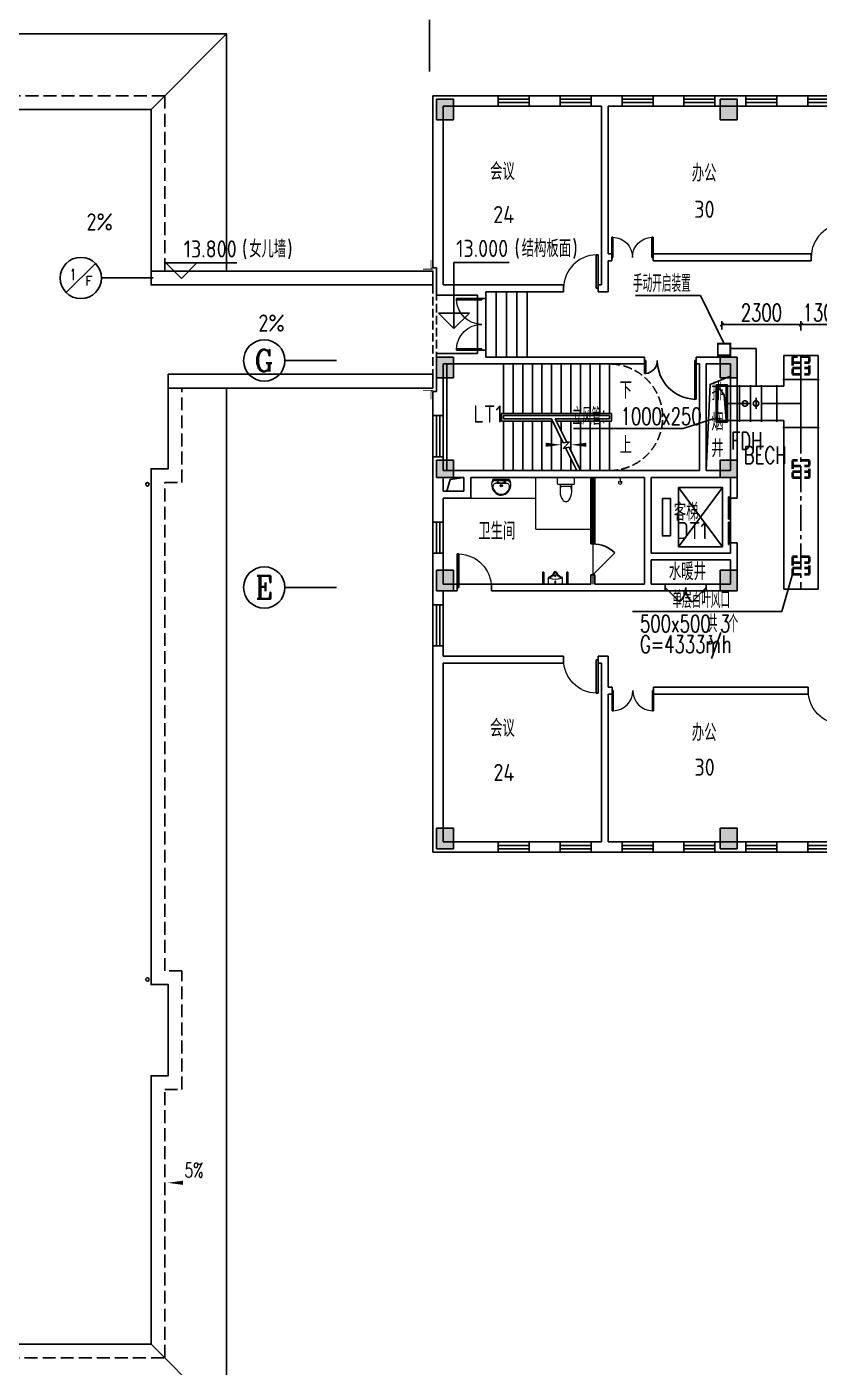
# Model space of a CAD drawing. Extents: x -70335 to 1144202, y 0 to 1100440.
# Drawn here: x -30571 to -7526, y 424134 to 463113 of the extents above; entities that cross this region are included whole.
import ezdxf
from ezdxf.enums import TextEntityAlignment as Align

# ---------------------------------------------------------------- set-up
doc = ezdxf.new("R2010")
doc.units = 0
doc.header["$LTSCALE"] = 1000
for name, pattern in [('__DASH', [0.35, 0.25, -0.1]), ('CENTER2', [1.125, 0.75, -0.125, 0.125, -0.125]), ('DASH', [0.35, 0.25, -0.1])]:
    doc.linetypes.add(name, pattern=pattern)
for name, color, linetype in [('0-标注', 4, 'Continuous'), ('2-房间名称', 7, 'Continuous'), ('3-建筑', 7, 'Continuous'), ('3-淡显', 8, 'Continuous'), ('AXIS_TEXT', 7, 'Continuous'), ('BZ_PY', 6, 'Continuous'), ('DUCT-加压送风中心线', 5, 'CENTER2'), ('DUCT-加压送风法兰', 2, 'Continuous'), ('DUCT-加压送风管', 1, 'Continuous'), ('DUCT-加压送风管立管', 1, 'Continuous'), ('DUCT-加压送风管端线', 2, 'Continuous'), ('DUCT-加压送风阀门', 7, 'Continuous'), ('VRV-PIPE', 1, 'Continuous'), ('标注-', 4, 'Continuous'), ('水', 5, 'Continuous')]:
    doc.layers.add(name, color=color, linetype=linetype)
doc.layers.add('3-深度淡显', color=252, linetype='Continuous', lineweight=0)
doc.styles.add('_TCH_AXIS', font='COMPLEX', dxfattribs={"bigfont": 'GBCBIG'})
doc.styles.add('A_DIM', font='simplex.shx', dxfattribs={"width": 0.7, "bigfont": 'gbcbig.shx'})
doc.styles.add('COMPLEX', font='COMPLEX')
doc.styles.get("Standard").update_dxf_attribs({"font": 'gbenor.shx', "bigfont": 'gbcbig.shx'})
doc.styles.add('设备标注', font='simplex.shx', dxfattribs={"width": 0.7, "bigfont": 'gbcbig.shx'})
doc.dimstyles.new('sm150', dxfattribs={"dimtxt": 500, "dimasz": 100, "dimexe": 100, "dimexo": 75, "dimgap": 100, "dimtad": 1, "dimdec": 0, "dimrnd": 10, "dimzin": 0, "dimdsep": 46, "dimtxsty": '设备标注', "dimblk": 'ARCHTICK', "dimcen": 0.09, "dimclrd": 4, "dimclre": 4, "dimclrt": 4, "dimadec": 0, "dimazin": 0, "dimtfac": 1, "dimtdec": 0, "dimtix": 1, "dimtmove": 2, "dimatfit": 3, "dimldrblk": 'ARCHTICK', "dimfxl": 800, "dimfxlon": 1, "dimtolj": 1, "dimtzin": 0, "dimarcsym": 0})

# ---------------------------------------------------------------- blocks, each defined once
blk = doc.blocks.new('_ArchTick')
at = {"color": 0, "linetype": 'ByBlock', "const_width": 0.4}
blk.add_lwpolyline([(-0.5, -0.5), (0.5, 0.5)], dxfattribs=at)
blk = doc.blocks.new('*D101')
at = {"layer": '0-标注', "color": 4, "lineweight": -2, "transparency": 16777216}
for p, q in [((-8056, 454286), (-8056, 454552)), ((-6758, 454107), (-6758, 454552)), ((-8056, 454452), (-6758, 454452))]:
    blk.add_line(p, q, dxfattribs=at)
at = {"layer": 'Defpoints', "color": 0, "transparency": 16777216}
for p in [(-6758, 454452), (-6758, 454032), (-8056, 453625, 3000)]:
    blk.add_point(p, dxfattribs=at)
at = {"layer": '0-标注', "color": 4, "lineweight": -2, "transparency": 16777216, "xscale": 100, "yscale": 100, "zscale": 100, "rotation": 180}
blk.add_blockref('_ArchTick', (-8056, 454452), dxfattribs=at)
at = {"layer": '0-标注', "color": 4, "lineweight": -2, "transparency": 16777216, "xscale": 100, "yscale": 100, "zscale": 100}
blk.add_blockref('_ArchTick', (-6758, 454452), dxfattribs=at)
at = {"layer": '0-标注', "color": 4, "transparency": 16777216, "insert": (-7407, 454802), "char_height": 500, "attachment_point": 5, "style": '设备标注'}
blk.add_mtext('\\A1;1300', dxfattribs=at)
blk = doc.blocks.new('*D98')
at = {"layer": '0-标注', "color": 4, "lineweight": -2, "transparency": 16777216}
for p, q in [((-6145, 453263), (-5615, 453263)), ((-5715, 453263), (-5715, 452159)), ((-6289, 452159), (-5615, 452159))]:
    blk.add_line(p, q, dxfattribs=at)
at = {"layer": 'Defpoints', "color": 0, "transparency": 16777216}
for p in [(-7806, 453263, 3000), (-9005, 452159, 3000), (-5715, 452159)]:
    blk.add_point(p, dxfattribs=at)
at = {"layer": '0-标注', "color": 4, "lineweight": -2, "transparency": 16777216, "xscale": 100, "yscale": 100, "zscale": 100}
for p, rotation in [((-5715, 453263), 90), ((-5715, 452159), 270)]:
    blk.add_blockref('_ArchTick', p, dxfattribs=dict(at, rotation=rotation))
at = {"layer": '0-标注', "color": 4, "transparency": 16777216, "insert": (-6065, 452711), "char_height": 500, "attachment_point": 5, "rotation": 90, "style": '设备标注'}
blk.add_mtext('\\A1;1100', dxfattribs=at)
blk = doc.blocks.new('*D99')
at = {"layer": '0-标注', "color": 4, "lineweight": -2, "transparency": 16777216}
for p, q in [((-6106, 452159), (-5615, 452159)), ((-5715, 452159), (-5715, 450255)), ((-6121, 450255), (-5615, 450255))]:
    blk.add_line(p, q, dxfattribs=at)
at = {"layer": 'Defpoints', "color": 0, "transparency": 16777216}
for p in [(-6181, 452159), (-7656, 450255, -3000), (-5715, 450255)]:
    blk.add_point(p, dxfattribs=at)
at = {"layer": '0-标注', "color": 4, "lineweight": -2, "transparency": 16777216, "xscale": 100, "yscale": 100, "zscale": 100}
for p, rotation in [((-5715, 452159), 90), ((-5715, 450255), 270)]:
    blk.add_blockref('_ArchTick', p, dxfattribs=dict(at, rotation=rotation))
at = {"layer": '0-标注', "color": 4, "transparency": 16777216, "insert": (-6065, 451207), "char_height": 500, "attachment_point": 5, "rotation": 90, "style": '设备标注'}
blk.add_mtext('\\A1;1900', dxfattribs=at)
blk = doc.blocks.new('*D100')
at = {"layer": '0-标注', "color": 4, "lineweight": -2, "transparency": 16777216}
for p, q in [((-6046, 450255), (-5615, 450255)), ((-5715, 450255), (-5715, 447555)), ((-6121, 447555), (-5615, 447555))]:
    blk.add_line(p, q, dxfattribs=at)
at = {"layer": 'Defpoints', "color": 0, "transparency": 16777216}
for p in [(-6121, 450255), (-7656, 447555, -3000), (-5715, 447555)]:
    blk.add_point(p, dxfattribs=at)
at = {"layer": '0-标注', "color": 4, "lineweight": -2, "transparency": 16777216, "xscale": 100, "yscale": 100, "zscale": 100}
for p, rotation in [((-5715, 450255), 90), ((-5715, 447555), 270)]:
    blk.add_blockref('_ArchTick', p, dxfattribs=dict(at, rotation=rotation))
at = {"layer": '0-标注', "color": 4, "transparency": 16777216, "insert": (-6065, 448905), "char_height": 500, "attachment_point": 5, "rotation": 90, "style": '设备标注'}
blk.add_mtext('\\A1;2700', dxfattribs=at)
blk = doc.blocks.new('*D97')
at = {"layer": '0-标注', "color": 4, "lineweight": -2, "transparency": 16777216}
for p, q in [((-10355, 454314), (-10355, 454552)), ((-8056, 454361), (-8056, 454552)), ((-8056, 454452), (-10355, 454452))]:
    blk.add_line(p, q, dxfattribs=at)
at = {"layer": 'Defpoints', "color": 0, "transparency": 16777216}
for p in [(-10355, 454452), (-10355, 454239), (-8056, 454286)]:
    blk.add_point(p, dxfattribs=at)
at = {"layer": '0-标注', "color": 4, "lineweight": -2, "transparency": 16777216, "xscale": 100, "yscale": 100, "zscale": 100, "rotation": 180}
blk.add_blockref('_ArchTick', (-10355, 454452), dxfattribs=at)
at = {"layer": '0-标注', "color": 4, "lineweight": -2, "transparency": 16777216, "xscale": 100, "yscale": 100, "zscale": 100}
blk.add_blockref('_ArchTick', (-8056, 454452), dxfattribs=at)
at = {"layer": '0-标注', "color": 4, "transparency": 16777216, "insert": (-9206, 454802), "char_height": 500, "attachment_point": 5, "style": '设备标注'}
blk.add_mtext('\\A1;2300', dxfattribs=at)
blk = doc.blocks.new('shui2')
at = {"layer": '水'}
for centre in [(472938, 449808), (472938, 435408)]:
    blk.add_circle(centre, 50, dxfattribs=at)
blk = doc.blocks.new('_AXISO')
blk.add_circle((0, 0), 0.5)
at = {"layer": 'AXIS_TEXT', "style": 'COMPLEX', "width": 1.041667}
blk.add_attdef('A', text='', height=0.56, dxfattribs=at).set_placement((-0.25, -0.28), (0.25, -0.28), align=Align.FIT)
blk = doc.blocks.new('$TCHSYS$WIN2D')
for p, q in [((-0.5, 0.5), (0.5, 0.5)), ((-0.5, 0.5), (-0.5, -0.5)), ((0.5, 0.5), (0.5, -0.5)), ((0.5, 0.167), (-0.5, 0.167)), ((0.5, -0.167), (-0.5, -0.167)), ((-0.5, -0.5), (0.5, -0.5))]:
    blk.add_line(p, q)
blk = doc.blocks.new('$DorLib2D$00000002')
for p, q in [((-0.5, 0), (-0.5, 0.4875)), ((-0.475, 0.4875), (-0.5, 0.4875)), ((-0.475, 0), (-0.475, 0.4875)), ((0.475, 0), (0.475, 0.4875)), ((0.475, 0.4875), (0.5, 0.4875)), ((0.5, 0), (0.5, 0.4875)), ((-0.5, 0), (-0.475, 0)), ((0.5, 0), (0.475, 0))]:
    blk.add_line(p, q)
at = {"lineweight": 13}
for centre, start, end in [((-0.4875, 0), 0, 88.53072), ((0.4875, 0), 91.46928, 180)]:
    blk.add_arc(centre, 0.4875, start, end, dxfattribs=at)
blk = doc.blocks.new('$DorLib2D$00000001')
for p, q in [((0.45, 0.975), (0.5, 0.975)), ((0.45, 0), (0.45, 0.975)), ((0.5, 0), (0.5, 0.975)), ((0.5, 0), (0.45, 0))]:
    blk.add_line(p, q)
at = {"lineweight": 13}
blk.add_arc((0.475, 0), 0.975, 91.4693, 180, dxfattribs=at)
blk = doc.blocks.new('$DorLib2D$00000225')
at = {"color": 0}
for p, q in [((0.475, -0.001), (0.475, 0.752)), ((0.475, 0.752), (0.5, 0.752)), ((0.5, -0.001), (0.5, 0.752)), ((-0.5, 0), (-0.5, 0.252)), ((-0.475, 0.252), (-0.5, 0.252)), ((-0.475, 0), (-0.475, 0.252)), ((-0.475, 0), (-0.5, 0)), ((0.475, -0.001), (0.5, -0.001))]:
    blk.add_line(p, q, dxfattribs=at)
for centre, radius, start, end in [((0.505, -0.002), 0.755, 92.2493, 179.7238), ((-0.501, 0.003), 0.251, 359.7899, 84.0974)]:
    blk.add_arc(centre, radius, start, end, dxfattribs=at)
blk = doc.blocks.new('$DorLib2D$00000116')
at = {"color": 0}
for p, q in [((-0.5, 0), (-0.146, 0.354)), ((0.5, 0), (0.146, 0.354))]:
    blk.add_line(p, q, dxfattribs=at)
for centre, start, end in [((-0.5, 0), 0, 45), ((0.5, 0), 135, 180)]:
    blk.add_arc(centre, 0.5, start, end, dxfattribs=at)
blk = doc.blocks.new('$DORLIB2D$00000127')
at = {"color": 0}
for points in [[(-0.533, 0.795), (-0.533, 0.69)], [(-0.033, 0.795), (-0.533, 0.795)], [(-0.033, 0.69), (-0.533, 0.69)], [(-0.033, 0.795), (-0.033, 0.69)], [(0.533, 0.795), (0.033, 0.795)], [(0.033, 0.795), (0.033, 0.69)], [(0.533, 0.69), (0.033, 0.69)], [(0.533, 0.795), (0.533, 0.69)], [(0.5, 0.5), (-0.5, 0.5)]]:
    blk.add_lwpolyline(points, dxfattribs=at)
blk = doc.blocks.new('$lvtry$00000222')
at = {"color": 0, "elevation": 0}
blk.add_lwpolyline([(-205, -191), (-205, 0), (205, 0), (205, -191, 0.268068), (51, -323, -0.317765), (0, -360, -0.317765), (-51, -323, 0.268068)], format="xyb", close=True, dxfattribs=at)
at = {"color": 0}
for centre in [(0, -60, 0), (0, -242, 0)]:
    blk.add_circle(centre, 20, dxfattribs=at)
for centre, radius, start, end in [((-152, -175, 0), 10, 114.1084, 248.1394), ((5, -526, 0), 395, 66.6675, 114.1084), ((-243, -401, 0), 233, 19.2639, 68.1394), ((0, -316, 0), 24, 199.2639, 269.4998), ((0, -316, 0), 24, 270.5002, 340.7361), ((243, -401, 0), 233, 110.4941, 160.7361), ((158, -173, 0), 10, 290.4941, 66.6675)]:
    blk.add_arc(centre, radius, start, end, dxfattribs=at)
for p in [(0, -60, 0), (0, -242, 0)]:
    blk.add_point(p, dxfattribs=at)
blk = doc.blocks.new('$DorLib2D$00000114')
at = {"color": 0}
blk.add_line((0.5, 0), (-0.207, 0.707), dxfattribs=at)
blk.add_arc((0.5, 0), 1, 135, 180, dxfattribs=at)
blk = doc.blocks.new('00000594Cent')
at = {"lineweight": -2}
blk.add_line((-218.75, 0), (218.75, 0), dxfattribs=at)
at = {"color": 0, "linetype": 'ByBlock', "lineweight": -2}
blk.add_circle((0, 0), 125, dxfattribs=at)
blk = doc.blocks.new('00000594Body')
at = {"color": 0, "linetype": 'ByBlock', "lineweight": -2}
for p, q in [((-250, -500), (-250, 500)), ((250, 500), (-250, 500)), ((250, -500), (250, 500)), ((-250, -500), (250, -500))]:
    blk.add_line(p, q, dxfattribs=at)
blk = doc.blocks.new('00000595Cent')
at = {"lineweight": -2}
blk.add_line((0, 250), (0, -250), dxfattribs=at)
at = {"color": 0, "linetype": 'ByBlock', "lineweight": -2}
blk.add_circle((0, 0), 125, dxfattribs=at)
blk = doc.blocks.new('00000595Body')
at = {"color": 0, "linetype": 'ByBlock', "lineweight": -2}
for p, q in [((250, 500), (-250, 500)), ((-250, -500), (-250, 500)), ((250, -500), (250, 500)), ((-250, -500), (250, -500))]:
    blk.add_line(p, q, dxfattribs=at)

msp = doc.modelspace()

# ---------------------------------------------------------------- hatches: boundary and pattern name
at = {"layer": '3-淡显'}
h = msp.add_hatch(color=256, dxfattribs=at)
h.dxf.hatch_style = 1
h.paths.add_polyline_path([(-18658.3, 460408.2), (-18158.3, 460408.2), (-18158.3, 461008.2), (-18658.3, 461008.2)])
h = msp.add_hatch(color=256, dxfattribs=at)
h.dxf.hatch_style = 1
h.paths.add_polyline_path([(-9908.3, 461008.2), (-10408.3, 461008.2), (-10408.3, 460408.2), (-9908.3, 460408.2)])
h = msp.add_hatch(color=256, dxfattribs=at)
h.dxf.hatch_style = 1
h.paths.add_polyline_path([(-18158.3, 453508.2), (-18658.3, 453508.2), (-18658.3, 452908.2), (-18158.3, 452908.2)])
h = msp.add_hatch(color=256, dxfattribs=at)
h.dxf.hatch_style = 1
h.paths.add_polyline_path([(-10408.3, 453508.2), (-10408.3, 452908.2), (-9908.3, 452908.2), (-9908.3, 453508.2)])
h = msp.add_hatch(color=256, dxfattribs=at)
h.dxf.hatch_style = 1
h.paths.add_polyline_path([(-18158.3, 450508.2), (-18658.3, 450508.2), (-18658.3, 450008.2), (-18158.3, 450008.2)])
h = msp.add_hatch(color=256, dxfattribs=at)
h.dxf.hatch_style = 1
h.paths.add_polyline_path([(-9908.3, 450508.2), (-10408.3, 450508.2), (-10408.3, 450008.2), (-9908.3, 450008.2)])
h = msp.add_hatch(color=256, dxfattribs=at)
h.dxf.hatch_style = 1
h.paths.add_polyline_path([(-18158.3, 447308.2), (-18658.3, 447308.2), (-18658.3, 446708.2), (-18158.3, 446708.2)])
h = msp.add_hatch(color=256, dxfattribs=at)
h.dxf.hatch_style = 1
h.paths.add_polyline_path([(-9908.3, 447308.2), (-10408.3, 447308.2), (-10408.3, 446708.2), (-9908.3, 446708.2)])
h = msp.add_hatch(color=256, dxfattribs=at)
h.dxf.hatch_style = 1
h.paths.add_polyline_path([(-18158.3, 439808.2), (-18658.3, 439808.2), (-18658.3, 439208.2), (-18158.3, 439208.2)])
h = msp.add_hatch(color=256, dxfattribs=at)
h.dxf.hatch_style = 1
h.paths.add_polyline_path([(-9908.3, 439808.2), (-10408.3, 439808.2), (-10408.3, 439208.2), (-9908.3, 439208.2)])

# ---------------------------------------------------------------- linework, layer by layer
at = {"color": 3, "linetype": 'DASH', "lineweight": 40}
for p, q in [((-7806.1, 453513.4, 3000), (-8306.1, 453513.4, 3000)), ((-8306.1, 453513.4, 3000), (-8306.1, 453013.4, 3000)), ((-8306.1, 453352.9, 3000), (-7806.1, 453352.9, 3000)), ((-7806.1, 453013.4, 3000), (-7806.1, 453513.4, 3000)), ((-8306.1, 453192.4, 3000), (-7806.1, 453192.4, 3000)), ((-8306.1, 453013.4, 3000), (-7806.1, 453013.4, 3000)), ((-7806.1, 450504.8), (-8306.1, 450504.8)), ((-8306.1, 450504.8), (-8306.1, 450004.8)), ((-8306.1, 450344.3), (-7806.1, 450344.3)), ((-7806.1, 450004.8), (-7806.1, 450504.8)), ((-8306.1, 450183.8), (-7806.1, 450183.8)), ((-8306.1, 450004.8), (-7806.1, 450004.8)), ((-7806.1, 447696.9, 3000), (-8306.1, 447696.9, 3000)), ((-8306.1, 447696.9, 3000), (-8306.1, 447196.9, 3000)), ((-8306.1, 447536.4, 3000), (-7806.1, 447536.4, 3000)), ((-7806.1, 447196.9, 3000), (-7806.1, 447696.9, 3000)), ((-8306.1, 447375.9, 3000), (-7806.1, 447375.9, 3000)), ((-8306.1, 447196.9, 3000), (-7806.1, 447196.9, 3000))]:
    msp.add_line(p, q, dxfattribs=at)
at = {"layer": '2-房间名称'}
for p, q in [((-26074.1, 455796), (-26524.1, 456246)), ((-26524.1, 456246), (-24464.1, 456246)), ((-26074.1, 455796), (-25624.1, 456246)), ((-18149, 454336.5), (-18149, 456260)), ((-18149, 456260), (-16539, 456260)), ((-18149, 454336.5), (-18599, 454786.5)), ((-18599, 454786.5), (-17699, 454786.5)), ((-18149, 454336.5), (-17699, 454786.5))]:
    msp.add_line(p, q, dxfattribs=at)
for points in [[(-18758.3, 455515, 1), (-18758.3, 455515, 1)], [(-17458.3, 454716, 1), (-17458.3, 454716, 1)]]:
    msp.add_lwpolyline(points, format="xyb", close=True, dxfattribs=at)
at = {"layer": '3-建筑'}
for p, q in [((-18858.3, 461817.2), (-18858.3, 463317.2)), ((-16858.3, 461108.2), (-18758.3, 461108.2)), ((-18758.3, 456108.2), (-18758.3, 461108.2)), ((-18458.3, 460808.2), (-16858.3, 460808.2)), ((-18458.3, 456108.2), (-18458.3, 460808.2)), ((-16858.3, 460808.2), (-16858.3, 461108.2)), ((-15058.3, 461108.2), (-15958.3, 461108.2)), ((-15958.3, 461108.2), (-15958.3, 460808.2)), ((-15958.3, 460808.2), (-15058.3, 460808.2)), ((-15058.3, 460808.2), (-15058.3, 461108.2)), ((-13758.3, 461108.2), (-14158.3, 461108.2)), ((-14158.3, 461108.2), (-14158.3, 460808.2)), ((-14158.3, 460808.2), (-13858.3, 460808.2)), ((-13858.3, 456408.2), (-13858.3, 460808.2)), ((-13258.3, 461108.2), (-13758.3, 461108.2)), ((-13658.3, 460808.2), (-13258.3, 460808.2)), ((-13658.3, 456508.2), (-13658.3, 460808.2)), ((-13258.3, 460808.2), (-13258.3, 461108.2)), ((-11458.3, 461108.2), (-12358.3, 461108.2)), ((-12358.3, 461108.2), (-12358.3, 460808.2)), ((-12358.3, 460808.2), (-11458.3, 460808.2)), ((-11458.3, 460808.2), (-11458.3, 461108.2)), ((-9658.3, 461108.2), (-10558.3, 461108.2)), ((-10558.3, 461108.2), (-10558.3, 460808.2)), ((-10558.3, 460808.2), (-9658.3, 460808.2)), ((-9658.3, 460808.2), (-9658.3, 461108.2)), ((-7858.3, 461108.2), (-8758.3, 461108.2)), ((-8758.3, 461108.2), (-8758.3, 460808.2)), ((-8758.3, 460808.2), (-7858.3, 460808.2)), ((-7858.3, 460808.2), (-7858.3, 461108.2)), ((-13558.3, 456508.2), (-13658.3, 456508.2)), ((-13558.3, 456308.2), (-13558.3, 456508.2)), ((-7758.3, 456508.2), (-12358.3, 456508.2)), ((-12358.3, 456508.2), (-12358.3, 456308.2)), ((-7758.3, 456308.2), (-7758.3, 456508.2)), ((-29422.6, 455383.9), (-28574, 456232.5)), ((-18658.3, 456108.2), (-18758.3, 456108.2)), ((-18658.3, 456108.2), (-18658.3, 455308.2)), ((-18458.3, 456108.2), (-18458.3, 455608.2)), ((-13858.3, 455608.2), (-13858.3, 456408.2)), ((-13658.3, 455408.2), (-13658.3, 456308.2)), ((-13658.3, 456308.2), (-13558.3, 456308.2)), ((-12358.3, 456308.2), (-7758.3, 456308.2)), ((-26898.3, 455808.2), (-28398.3, 455808.2)), ((-18658.3, 455308.2), (-17458.3, 455308.2)), ((-18458.3, 455608.2), (-17358.3, 455608.2)), ((-17458.3, 455308.2), (-17458.3, 455209.3)), ((-14958.3, 455608.2), (-17358.3, 455608.2)), ((-17218.3, 455209.3), (-17218.3, 455408.2)), ((-17218.3, 455408.2), (-14958.3, 455408.2)), ((-14958.3, 455408.2), (-14958.3, 455608.2)), ((-13858.3, 455608.2), (-13958.3, 455608.2)), ((-13958.3, 455608.2), (-13958.3, 455408.2)), ((-13958.3, 455408.2), (-13658.3, 455408.2)), ((-17458.3, 455209.3), (-17218.3, 455209.3)), ((-17458.3, 453709.3), (-17458.3, 455209.3)), ((-17218.3, 453709.3), (-17218.3, 455209.3)), ((-21565.5, 453408.2), (-23065.5, 453408.2)), ((-18658.3, 453608.2), (-18658.3, 452508.2)), ((-18658.3, 453608.2), (-17458.3, 453608.2)), ((-17218.3, 453709.3), (-17458.3, 453709.3)), ((-17458.3, 453709.3), (-17458.3, 453608.2)), ((-17218.3, 453508.2), (-17218.3, 453709.3)), ((-12608.3, 453508.2), (-17218.3, 453508.2)), ((-12608.3, 453308.2), (-12608.3, 453508.2)), ((-10908.3, 453508.2), (-11108.3, 453508.2)), ((-11108.3, 453508.2), (-11108.3, 453308.2)), ((-10908.3, 453508.2), (-9908.3, 453508.2)), ((-9908.3, 450108.2), (-9908.3, 453508.2)), ((-18458.3, 453308.2), (-18458.3, 452508.2)), ((-18458.3, 453308.2), (-17358.3, 453308.2)), ((-16708.3, 453308.2), (-18358.3, 453308.2)), ((-18358.3, 453308.2), (-18358.3, 450208.2)), ((-17358.3, 453308.2), (-12608.3, 453308.2)), ((-16708.3, 453308.2), (-13628.3, 453308.2)), ((-16708.3, 453308.2), (-16708.3, 451868.2)), ((-16708.3, 451868.2), (-16708.3, 453308.2)), ((-16428.3, 453308.2), (-16428.3, 451868.2)), ((-16148.3, 453308.2), (-16148.3, 451868.2)), ((-15868.3, 453308.2), (-15868.3, 451868.2)), ((-15588.3, 453308.2), (-15588.3, 451868.2)), ((-15308.3, 453308.2), (-15308.3, 451868.2)), ((-15028.3, 453308.2), (-15028.3, 451868.2)), ((-14748.3, 453308.2), (-14748.3, 451868.2)), ((-14468.3, 453308.2), (-14468.3, 451868.2)), ((-14188.3, 453308.2), (-14188.3, 451868.2)), ((-13908.3, 453308.2), (-13908.3, 451868.2)), ((-13628.3, 453308.2), (-13628.3, 451868.2)), ((-11108.3, 453308.2), (-11008.3, 453308.2)), ((-11008.3, 450208.2), (-11008.3, 453308.2)), ((-10808.3, 453308.2), (-10108.3, 453308.2)), ((-10808.3, 450208.2), (-10808.3, 453308.2)), ((-10108.3, 450208.2), (-10108.3, 453308.2)), ((-18658.3, 452508.2), (-18758.3, 452508.2)), ((-18758.3, 452508.2), (-18758.3, 451808.2)), ((-18458.3, 451808.2), (-18458.3, 452508.2)), ((-18758.3, 451808.2), (-18458.3, 451808.2)), ((-16768.3, 451648.2), (-16768.3, 451868.2)), ((-16768.3, 451868.2), (-13568.3, 451868.2)), ((-16708.3, 451808.2), (-13628.3, 451808.2)), ((-16708.3, 451708.2), (-16708.3, 451808.2)), ((-16708.3, 451808.2), (-13628.3, 451808.2)), ((-16708.3, 451708.2), (-16708.3, 451808.2)), ((-13628.3, 451808.2), (-13628.3, 451708.2)), ((-13628.3, 451708.2), (-13628.3, 451808.2)), ((-13568.3, 451868.2), (-13568.3, 451648.2)), ((-15283.5, 451648.2), (-16768.3, 451648.2)), ((-15313, 451708.2), (-16708.3, 451708.2)), ((-15313, 451708.2), (-16708.3, 451708.2)), ((-16708.3, 450208.2), (-16708.3, 451648.2)), ((-16708.3, 450208.2), (-16708.3, 451648.2)), ((-16428.3, 450208.2), (-16428.3, 451648.2)), ((-16148.3, 450208.2), (-16148.3, 451648.2)), ((-15868.3, 450208.2), (-15868.3, 451648.2)), ((-15588.3, 450208.2), (-15588.3, 451648.2)), ((-14969.9, 451010.9), (-15313, 451708.2)), ((-15308.3, 450208.2), (-15308.3, 451648.2)), ((-13628.3, 451708.2), (-15201.5, 451708.2)), ((-14868.4, 451031), (-15201.5, 451708.2)), ((-13628.3, 451708.2), (-15201.5, 451708.2)), ((-13568.3, 451648.2), (-15172, 451648.2)), ((-15028.3, 451356.1), (-15028.3, 451648.2)), ((-14748.3, 450786.9), (-14748.3, 451648.2)), ((-14468.3, 450217.7), (-14468.3, 451648.2)), ((-14188.3, 450208.2), (-14188.3, 451648.2)), ((-13908.3, 450208.2), (-13908.3, 451648.2)), ((-13628.3, 450208.2), (-13628.3, 451648.2)), ((-15028.3, 450208.2), (-15028.3, 451129.5)), ((-14972.9, 450853), (-14786.7, 451047.1)), ((-14786.7, 451047.1), (-14969.9, 451010.9)), ((-18458.3, 450608.2), (-18758.3, 450608.2)), ((-18758.3, 450608.2), (-18758.3, 450108.2)), ((-18458.3, 450208.2), (-18458.3, 450608.2)), ((-14797.9, 450887.6), (-14972.9, 450853)), ((-14575.1, 450208.2), (-14899.4, 450867.5)), ((-14463.6, 450208.2), (-14797.9, 450887.6)), ((-18458.3, 450208.2), (-17758.3, 450208.2)), ((-18358.3, 450208.2), (-16708.3, 450208.2)), ((-17758.3, 450208.2), (-14108.3, 450208.2)), ((-14575.1, 450208.2), (-16708.3, 450208.2)), ((-14748.3, 450208.2), (-14748.3, 450560.3)), ((-13628.3, 450208.2), (-14463.6, 450208.2)), ((-14108.3, 450208.2), (-12508.3, 450208.2)), ((-12508.3, 450208.2), (-11008.3, 450208.2)), ((-10808.3, 450208.2), (-10108.3, 450208.2)), ((-18758.3, 449508.2), (-18758.3, 450108.2)), ((-18458.3, 449608.2), (-18458.3, 450008.2)), ((-18458.3, 450008.2), (-17858.3, 450008.2)), ((-17858.3, 449608.2), (-17858.3, 450008.2)), ((-17658.3, 450008.2), (-14168.3, 450008.2)), ((-17658.3, 449408.2), (-17658.3, 450008.2)), ((-14048.3, 450008.2), (-14168.3, 450008.2)), ((-14048.3, 450008.2), (-12608.3, 450008.2)), ((-12608.3, 447708.2), (-12608.3, 450008.2)), ((-12408.3, 450008.2), (-10908.3, 450008.2)), ((-12408.3, 447808.2), (-12408.3, 450008.2)), ((-10908.3, 450008.2), (-10108.3, 450008.2)), ((-10108.3, 450008.2), (-10108.3, 449402.6)), ((-9908.3, 449402.6), (-9908.3, 450108.2)), ((-18758.3, 449508.2), (-18758.3, 448708.2)), ((-18458.3, 449608.2), (-17858.3, 449608.2)), ((-10333.3, 447986.6), (-11613.3, 449713)), ((-11613.3, 447986.6), (-10333.3, 449713)), ((-18458.3, 449408.2), (-17658.3, 449408.2)), ((-18458.3, 448708.2), (-18458.3, 449408.2)), ((-10108.3, 449402.6), (-9908.3, 449402.6)), ((-18758.3, 448708.2), (-18458.3, 448708.2)), ((-9908.3, 448102.6), (-10108.3, 448102.6)), ((-10108.3, 448102.6), (-10108.3, 447808.2)), ((-9908.3, 447708.2), (-9908.3, 448102.6)), ((-18458.3, 447808.2), (-18758.3, 447808.2)), ((-18758.3, 447808.2), (-18758.3, 446808.2)), ((-18458.3, 446908.2), (-18458.3, 447808.2)), ((-12608.3, 446908.2), (-12608.3, 447708.2)), ((-12408.3, 447808.2), (-10108.3, 447808.2)), ((-12408.3, 446908.2), (-12408.3, 447608.2)), ((-12408.3, 447608.2), (-10108.3, 447608.2)), ((-10108.3, 446908.2), (-10108.3, 447608.2)), ((-9908.3, 446708.2), (-9908.3, 447708.2)), ((-15562.7, 446908.2), (-15562.7, 447258.2)), ((-15562.7, 447258.2), (-15537.7, 447258.2)), ((-15537.7, 446908.2), (-15537.7, 447258.2)), ((-14862.7, 446908.2), (-14862.7, 447258.2)), ((-14862.7, 447258.2), (-14837.7, 447258.2)), ((-14837.7, 446908.2), (-14837.7, 447258.2)), ((-14048.3, 447176.3), (-14168.3, 447176.3)), ((-14168.3, 447176.3), (-14168.3, 446908.2)), ((-14048.3, 446908.2), (-14048.3, 447176.3)), ((-21565.5, 446808.2), (-23065.5, 446808.2)), ((-18758.3, 446808.2), (-18758.3, 446308.2)), ((-18058.3, 446908.2), (-18458.3, 446908.2)), ((-18458.3, 446308.2), (-18458.3, 446708.2)), ((-18458.3, 446708.2), (-18058.3, 446708.2)), ((-18058.3, 446908.2), (-17058.3, 446908.2)), ((-18058.3, 446708.2), (-18058.3, 446908.2)), ((-14168.3, 446908.2), (-17058.3, 446908.2)), ((-17058.3, 446908.2), (-17058.3, 446708.2)), ((-17058.3, 446708.2), (-14108.3, 446708.2)), ((-15562.7, 446908.2), (-15537.7, 446908.2)), ((-14862.7, 446908.2), (-14837.7, 446908.2)), ((-14108.3, 446708.2), (-12508.3, 446708.2)), ((-14048.3, 446908.2), (-12608.3, 446908.2)), ((-12508.3, 446708.2), (-12008.3, 446708.2)), ((-12008.3, 446908.2), (-12408.3, 446908.2)), ((-12008.3, 446908.2), (-10808.3, 446908.2)), ((-12008.3, 446708.2), (-12008.3, 446908.2)), ((-12008.3, 446708.2), (-10808.3, 446708.2)), ((-10108.3, 446908.2), (-10808.3, 446908.2)), ((-10808.3, 446908.2), (-10808.3, 446708.2)), ((-10808.3, 446708.2), (-9908.3, 446708.2)), ((-18758.3, 446308.2), (-18458.3, 446308.2)), ((-18458.3, 445108.2), (-18758.3, 445108.2)), ((-18758.3, 445108.2), (-18758.3, 444708.2)), ((-18458.3, 444808.2), (-18458.3, 445108.2)), ((-14958.3, 444808.2), (-18458.3, 444808.2)), ((-14958.3, 444608.2), (-14958.3, 444808.2)), ((-13658.3, 444808.2), (-13958.3, 444808.2)), ((-13958.3, 444808.2), (-13958.3, 444608.2)), ((-13658.3, 444808.2), (-13658.3, 443908.2)), ((-18758.3, 439108.2), (-18758.3, 444708.2)), ((-18458.3, 439408.2), (-18458.3, 444608.2)), ((-18458.3, 444608.2), (-14958.3, 444608.2)), ((-13958.3, 444608.2), (-13858.3, 444608.2)), ((-13858.3, 444608.2), (-13858.3, 443808.2)), ((-13858.3, 443808.2), (-13858.3, 439408.2)), ((-13543.2, 443908.2), (-13658.3, 443908.2)), ((-13658.3, 443708.2), (-13658.3, 439408.2)), ((-13658.3, 443708.2), (-13543.2, 443708.2)), ((-13543.2, 443708.2), (-13543.2, 443908.2)), ((-7843.4, 443908.2), (-12343.2, 443908.2)), ((-12343.2, 443908.2), (-12343.2, 443708.2)), ((-12343.2, 443708.2), (-7843.4, 443708.2)), ((-7843.4, 443708.2), (-7843.4, 443908.2)), ((-16858.3, 439408.2), (-18458.3, 439408.2)), ((-16858.3, 439108.2), (-16858.3, 439408.2)), ((-15058.3, 439408.2), (-15958.3, 439408.2)), ((-15958.3, 439408.2), (-15958.3, 439108.2)), ((-15058.3, 439108.2), (-15058.3, 439408.2)), ((-13858.3, 439408.2), (-14158.3, 439408.2)), ((-14158.3, 439408.2), (-14158.3, 439108.2)), ((-13258.3, 439408.2), (-13658.3, 439408.2)), ((-13258.3, 439108.2), (-13258.3, 439408.2)), ((-11458.3, 439408.2), (-12358.3, 439408.2)), ((-12358.3, 439408.2), (-12358.3, 439108.2)), ((-11458.3, 439108.2), (-11458.3, 439408.2)), ((-9658.3, 439408.2), (-10558.3, 439408.2)), ((-10558.3, 439408.2), (-10558.3, 439108.2)), ((-9658.3, 439108.2), (-9658.3, 439408.2)), ((-7858.3, 439408.2), (-8758.3, 439408.2)), ((-8758.3, 439408.2), (-8758.3, 439108.2)), ((-7858.3, 439108.2), (-7858.3, 439408.2)), ((-18758.3, 439108.2), (-16858.3, 439108.2)), ((-15958.3, 439108.2), (-15058.3, 439108.2)), ((-14158.3, 439108.2), (-13758.3, 439108.2)), ((-13758.3, 439108.2), (-13258.3, 439108.2)), ((-12358.3, 439108.2), (-11458.3, 439108.2)), ((-10558.3, 439108.2), (-9658.3, 439108.2)), ((-8758.3, 439108.2), (-7858.3, 439108.2))]:
    msp.add_line(p, q, dxfattribs=at)
for points in [[(-24758.3, 456008.2), (-24758.3, 462908.2), (-51858.3, 462908.2), (-51858.3, 422608.2), (-24758.3, 422608.2), (-24758.3, 452608.2)], [(-18758.3, 455608.2), (-26958.3, 455608.2), (-26958.3, 460708.2), (-41858.3, 460708.2)], [(-18758.3, 455608.2), (-18758.3, 455608.2), (-26958.3, 455608.2)], [(-49658.3, 452608.2), (-49658.3, 424808.2), (-26958.3, 424808.2), (-26958.3, 432608.2), (-26458.3, 432608.2), (-26458.3, 435258.2), (-26958.3, 435258.2), (-26958.3, 450261.4), (-26458.3, 450261.4), (-26458.3, 453008.2), (-18758.3, 453008.2), (-18758.3, 453008.2)], [(-10808.3, 450208.2), (-10700.6, 452711.6), (-10088.1, 452958.2)], [(-18358.3, 449608.2), (-18262.1, 449948), (-17858.3, 450008.2)]]:
    msp.add_lwpolyline(points, dxfattribs=at)
at = {"layer": '3-建筑', "linetype": 'DASH', "ltscale": 1.5}
for points in [[(-26558.3, 456008.2), (-26558.3, 461108.2), (-50058.3, 461108.2), (-50058.3, 424408.2), (-26558.3, 424408.2), (-26558.3, 432208.2)], [(-26558.3, 449861.4), (-26058.3, 449861.4), (-26058.3, 452608.2)], [(-26558.3, 435658.2), (-26558.3, 449861.4)], [(-26558.3, 432208.2), (-26058.3, 432208.2), (-26058.3, 435658.2), (-26558.3, 435658.2)]]:
    msp.add_lwpolyline(points, dxfattribs=at)
at = {"layer": '3-建筑', "const_width": 20}
for points in [[(-18814.4, 456329.3), (-18814.4, 456102.4), (-18771.1, 456064.8), (-18814.4, 456064.9), (-19050.4, 456064.9)], [(-18814.4, 452276.2), (-18814.4, 452503.1), (-18771.1, 452540.7), (-18814.4, 452540.6), (-19050.4, 452540.6)]]:
    msp.add_lwpolyline(points, dxfattribs=at)
at = {"layer": '3-建筑'}
for points in [[(-13488.3, 452558.2, 0, 0, 0), (-17533.3, 452558.2, 0, 0, 0), (-17533.3, 450958.2, 0, 0, 0), (-15028.3, 450958.2, 0, 120, 0), (-15478.3, 450958.2, 0, 0, 0)], [(-13488.3, 450958.2, 0, 0, 0), (-14748.3, 450958.2, 0, 120, 0), (-14298.3, 450958.2, 0, 0, 0)]]:
    msp.add_lwpolyline(points, format="xyseb", dxfattribs=at)
for points in [[(-10333.3, 447986.6), (-10333.3, 449713), (-11613.3, 449713), (-11613.3, 447986.6)], [(-11848.3, 448306.6), (-11848.3, 449393), (-12083.3, 449393), (-12083.3, 448306.6)]]:
    msp.add_lwpolyline(points, close=True, dxfattribs=at)
msp.add_circle((-28998.3, 455808.2), 600, dxfattribs=at)
at = {"layer": '3-淡显'}
for p, q in [((-24758.3, 462908.2), (-26958.3, 460708.2)), ((-18158.3, 461008.2), (-18658.3, 461008.2)), ((-18658.3, 461008.2), (-18658.3, 460408.2)), ((-18158.3, 460408.2), (-18158.3, 461008.2)), ((-9908.3, 461008.2), (-10408.3, 461008.2)), ((-10408.3, 461008.2), (-10408.3, 460408.2)), ((-9908.3, 460408.2), (-9908.3, 461008.2)), ((-18658.3, 460408.2), (-18158.3, 460408.2)), ((-10408.3, 460408.2), (-9908.3, 460408.2)), ((-17218.3, 455408.2), (-17218.3, 453508.2)), ((-16918.3, 455408.2), (-16918.3, 453508.2)), ((-16618.3, 455408.2), (-16618.3, 453508.2)), ((-16318.3, 455408.2), (-16318.3, 453508.2)), ((-16018.3, 455408.2), (-16018.3, 453508.2)), ((-18158.3, 453508.2), (-18658.3, 453508.2)), ((-18658.3, 453508.2), (-18658.3, 452908.2)), ((-18158.3, 452908.2), (-18158.3, 453508.2)), ((-9908.3, 453508.2), (-10408.3, 453508.2)), ((-10408.3, 453508.2), (-10408.3, 452908.2)), ((-9908.3, 452908.2), (-9908.3, 453508.2)), ((-18658.3, 452908.2), (-18158.3, 452908.2)), ((-10408.3, 452908.2), (-9908.3, 452908.2)), ((-18158.3, 450508.2), (-18658.3, 450508.2)), ((-18658.3, 450508.2), (-18658.3, 450008.2)), ((-18158.3, 450008.2), (-18158.3, 450508.2)), ((-9908.3, 450508.2), (-10408.3, 450508.2)), ((-10408.3, 450508.2), (-10408.3, 450008.2)), ((-9908.3, 450008.2), (-9908.3, 450508.2)), ((-18658.3, 450008.2), (-18158.3, 450008.2)), ((-10408.3, 450008.2), (-9908.3, 450008.2)), ((-18158.3, 447308.2), (-18658.3, 447308.2)), ((-18658.3, 447308.2), (-18658.3, 446708.2)), ((-18158.3, 446708.2), (-18158.3, 447308.2)), ((-9908.3, 447308.2), (-10408.3, 447308.2)), ((-10408.3, 447308.2), (-10408.3, 446708.2)), ((-9908.3, 446708.2), (-9908.3, 447308.2)), ((-18658.3, 446708.2), (-18158.3, 446708.2)), ((-10408.3, 446708.2), (-9908.3, 446708.2)), ((-18158.3, 439808.2), (-18658.3, 439808.2)), ((-18658.3, 439808.2), (-18658.3, 439208.2)), ((-18158.3, 439208.2), (-18158.3, 439808.2)), ((-9908.3, 439808.2), (-10408.3, 439808.2)), ((-10408.3, 439808.2), (-10408.3, 439208.2)), ((-9908.3, 439208.2), (-9908.3, 439808.2)), ((-18658.3, 439208.2), (-18158.3, 439208.2)), ((-10408.3, 439208.2), (-9908.3, 439208.2)), ((-24758.3, 422608.2), (-26958.3, 424808.2))]:
    msp.add_line(p, q, dxfattribs=at)
at = {"layer": '3-淡显', "linetype": '__DASH'}
for p, q in [((-18758.3, 455608.2), (-18758.3, 453008.2)), ((-18658.3, 455408.2), (-18658.3, 453508.2))]:
    msp.add_line(p, q, dxfattribs=at)
at = {"layer": '3-淡显'}
for points in [[(-18758.3, 455608.2), (-18758.3, 456008.2), (-26958.3, 456008.2)], [(-26458.3, 452608.2), (-18758.3, 452608.2), (-18758.3, 453008.2)]]:
    msp.add_lwpolyline(points, dxfattribs=at)
at = {"layer": '3-淡显', "color": 9, "linetype": 'DASH'}
msp.add_arc((-13628.3, 451758.2), 1550, 270, 90, dxfattribs=at)
at = {"layer": '3-深度淡显'}
for p, q in [((-17658.3, 450008.2), (-17658.3, 449408.2)), ((-16986.6, 449907.7), (-17044.6, 449853.2)), ((-17013.8, 449943.8), (-17043.3, 449865.2)), ((-16533.1, 449943.8), (-17013.8, 449943.8)), ((-17010.9, 449943.8), (-16534.1, 449943.8)), ((-16952.4, 449921.2), (-16592.4, 449921.2)), ((-16632.3, 449838.5), (-16914.2, 449838.5)), ((-16914.2, 449838.5), (-16632.3, 449838.5)), ((-16556.8, 449906.3), (-16499.9, 449848.6)), ((-16533.1, 449943.8), (-16503.6, 449865.2)), ((-15768.3, 448508.2), (-15768.3, 450008.2)), ((-15768.3, 449408.2), (-15768.3, 450008.2)), ((-14108.3, 450008.2), (-14108.3, 446908.2)), ((-13314, 450008.2), (-13314, 449858.2)), ((-15062.9, 449808.2), (-14723.4, 449808.2)), ((-17658.3, 449408.2), (-15768.3, 449408.2)), ((-15768.3, 448508.2), (-14108.3, 448508.2))]:
    msp.add_line(p, q, dxfattribs=at)
at = {"layer": '3-深度淡显', "color": 7}
msp.add_line((-14753.4, 449747.8), (-15032.9, 449747.8), dxfattribs=at)
at = {"layer": '3-深度淡显'}
msp.add_lwpolyline([(-14984.7, 449358.1, 0.5378722), (-14801.5, 449358.1, 0.1499469), (-14723.4, 449577.8), (-14723.4, 449808.2), (-14673.1, 449808.2, 0.4142136), (-14643.1, 449838.2), (-14643.1, 449978.2, 0.4142136), (-14673.1, 450008.2), (-15113.1, 450008.2, 0.4142136), (-15143.1, 449978.2), (-15143.1, 449838.2, 0.4142136), (-15113.1, 449808.2), (-15062.9, 449808.2), (-15062.9, 449577.8, 0.1499469)], format="xyb", close=True, dxfattribs=at)
msp.add_lwpolyline([(-25056.6, 429496.5, 0, 0, 0), (-26480.4, 429496.5, 0, 120, 0), (-26030.4, 429496.5, 0, 0, 0)], format="xyseb", dxfattribs=at)
for centre, radius in [((-16872.5, 449878.8), 16.3), ((-16672.5, 449878.8), 16.3), ((-16771.1, 449771.3), 31.6), ((-16771.1, 449771.3), 23)]:
    msp.add_circle(centre, radius, dxfattribs=at)
for centre, radius, start, end in [((-16745, 449791.8), 307.1, 166.17513, 244.72963), ((-16914.2, 449738.5), 100, 90, 190.56023), ((-16952.4, 449871.2), 50, 90, 133.18096), ((-16801.9, 449791.8), 307.1, 297.06391, 13.82487), ((-16632.3, 449738.5), 100, 349.43977, 90), ((-16592.4, 449871.2), 50, 44.56072, 90), ((-13314, 449858.2), 50, 120, 60), ((-16773.3, 449764.8), 243.4, 190.56023, 349.43977), ((-16773.6, 449742.3), 250.2, 245.80711, 296.46282), ((-16745, 449791.8), 307.1, 266.58899, 266.59358)]:
    msp.add_arc(centre, radius, start, end, dxfattribs=at)
at = {"layer": '3-深度淡显', "color": 7}
for centre, start, end in [((-14665.7, 449595.4), 157.45048, 181.47253), ((-15120.5, 449595.4), 358.63393, 22.54952)]:
    msp.add_arc(centre, 397.5, start, end, dxfattribs=at)
at = {"layer": 'DUCT-加压送风中心线'}
for p, q in [((-8056.1, 453558.2), (-8056.1, 452859.6)), ((-8056.1, 452859.4), (-8056.1, 452159.4)), ((-9843.2, 452159.4), (-10229.7, 452159.4)), ((-8756.3, 452159.4), (-9202.8, 452159.4)), ((-8056.1, 452159.4), (-8756.1, 452159.4)), ((-8056.1, 452159.4), (-8056.1, 451459.4)), ((-8056.1, 451459.2), (-8056.1, 446758.2))]:
    msp.add_line(p, q, dxfattribs=at)
at = {"layer": 'DUCT-加压送风法兰'}
for p, q in [((-10189.9, 452699.4), (-10519.9, 452699.4)), ((-10519.9, 452699.4), (-10519.9, 451619.4)), ((-10189.9, 451619.4), (-10189.9, 452699.4)), ((-9843.1, 452689.4), (-9843.1, 451629.4)), ((-9523.1, 452689.4), (-9523.1, 451629.4)), ((-9522.9, 452689.4), (-9522.9, 451629.4)), ((-9202.9, 452689.4), (-9202.9, 451629.4)), ((-8756.2, 452689.4), (-8756.2, 451629.4)), ((-7526.1, 452859.5), (-8586.1, 452859.5)), ((-10519.9, 451619.4), (-10189.9, 451619.4)), ((-8586.1, 451459.3), (-7526.1, 451459.3))]:
    msp.add_line(p, q, dxfattribs=at)
at = {"layer": 'DUCT-加压送风管'}
for p, q in [((-8556.1, 453558.2), (-8556.1, 452859.6)), ((-7556.1, 453558.2), (-8556.1, 453558.2)), ((-7556.1, 452859.6), (-7556.1, 453558.2)), ((-9843.2, 452659.4), (-10229.7, 452659.4)), ((-10229.7, 452659.4), (-10229.7, 451659.4)), ((-9843.2, 451659.4), (-9843.2, 452659.4)), ((-9843, 452659.4), (-9523, 452659.4)), ((-9523, 452659.4), (-9203, 452659.4)), ((-8756.3, 452659.4), (-9202.8, 452659.4)), ((-9202.8, 452659.4), (-9202.8, 451659.4)), ((-8756.3, 451659.4), (-8756.3, 452659.4)), ((-8556.1, 452659.4), (-8756.1, 452659.4)), ((-8556.1, 452859.6), (-7556.1, 452859.6)), ((-8556.1, 452859.4), (-8556.1, 452659.4)), ((-7556.1, 451459.4), (-7556.1, 452859.4)), ((-10229.7, 451659.4), (-9843.2, 451659.4)), ((-9523, 451659.4), (-9843, 451659.4)), ((-9203, 451659.4), (-9523, 451659.4)), ((-9202.8, 451659.4), (-8756.3, 451659.4)), ((-8756.1, 451659.4), (-8556.1, 451659.4)), ((-8556.1, 451659.4), (-8556.1, 451459.4)), ((-8556.1, 451459.2), (-8556.1, 446758.2)), ((-7556.1, 451459.2), (-8556.1, 451459.2)), ((-7556.1, 446758.2), (-7556.1, 451459.2)), ((-8556.1, 446758.2), (-7556.1, 446758.2))]:
    msp.add_line(p, q, dxfattribs=at)
at = {"layer": 'DUCT-加压送风管立管'}
for p, q in [((-10479.9, 452659.4), (-10479.9, 451659.4)), ((-10229.9, 452659.4), (-10479.9, 452659.4)), ((-10229.9, 451659.4), (-10229.9, 452659.4)), ((-10479.9, 451659.4), (-10229.9, 451659.4))]:
    msp.add_line(p, q, dxfattribs=at)
at = {"layer": 'DUCT-加压送风管端线'}
for p, q in [((-10479.9, 452659.4), (-10292.4, 452409.4)), ((-9843, 452659.4), (-9843, 451659.4)), ((-9523, 452659.4), (-9523, 451659.4)), ((-9523, 452659.4), (-9523, 451659.4)), ((-9203, 452659.4), (-9203, 451659.4)), ((-8756.1, 452659.4), (-8756.1, 451659.4)), ((-7556.1, 452859.4), (-8556.1, 452859.4)), ((-10292.4, 452409.4), (-10229.9, 451659.4)), ((-8556.1, 451459.4), (-7556.1, 451459.4))]:
    msp.add_line(p, q, dxfattribs=at)
at = {"layer": 'VRV-PIPE', "linetype": 'Continuous'}
for p, q in [((-9363, 453762.4, 3000), (-10108.9, 453762.4, 3000)), ((-9363, 452657.8, 3000), (-9363, 453762.4, 3000))]:
    msp.add_line(p, q, dxfattribs=at)
at = {"layer": 'VRV-PIPE', "linetype": 'Continuous', "const_width": 52.5}
msp.add_lwpolyline([(-10473.8, 453898.1), (-10108.9, 453898.1), (-10108.9, 453558.2), (-10473.8, 453558.2)], close=True, dxfattribs=at)
at = {"layer": '标注-', "color": 2}
for p, q in [((-10978.3, 455299.7), (-12863.7, 455299.7)), ((-10291.4, 453898.1), (-10978.3, 455299.7)), ((-11483.2, 451436.2), (-14667.4, 451436.2)), ((-10579.9, 451723.3), (-11483.2, 451436.2)), ((-8306.1, 447196.9), (-8612, 446107.4)), ((-8612, 446107.4), (-12954.5, 446107.4))]:
    msp.add_line(p, q, dxfattribs=at)

# ---------------------------------------------------------------- block references
at = {"layer": '3-建筑'}
for name, p, xscale, yscale, zscale in [('$TCHSYS$WIN2D', (-16408.3, 460958.2), 900, -300, 900), ('$TCHSYS$WIN2D', (-14608.3, 460958.2), 900, -300, 900), ('$TCHSYS$WIN2D', (-12808.3, 460958.2), 900, -300, 900), ('$TCHSYS$WIN2D', (-11008.3, 460958.2), 900, -300, 900), ('$TCHSYS$WIN2D', (-9208.3, 460958.2), 900, -300, 900), ('$TCHSYS$WIN2D', (-7408.3, 460958.2), 900, -300, 900), ('$DorLib2D$00000001', (-7258.3, 456408.2), 1000, 1000, 1000), ('$DorLib2D$00000002', (-12958.3, 456408.2), -1200, 1200, -1200), ('$DorLib2D$00000001', (-14458.3, 455508.2), 1000, 1000, 1000), ('$DorLib2D$00000225', (-11858.3, 453408.2), 1500, -1500, 200), ('$DorLib2D$00000116', (-11408.3, 446808.2), 1200, -1200, 200), ('$DorLib2D$00000001', (-14458.3, 444708.2), 1000, -1000, 1000), ('$DorLib2D$00000002', (-12943.2, 443808.2), -1200, -1200, -1200), ('$DorLib2D$00000001', (-7343.4, 443808.2), 1000, -1000, 1000), ('$TCHSYS$WIN2D', (-16408.3, 439258.2), 900, -300, 900), ('$TCHSYS$WIN2D', (-14608.3, 439258.2), 900, -300, 900), ('$TCHSYS$WIN2D', (-12808.3, 439258.2), 900, -300, 900), ('$TCHSYS$WIN2D', (-11008.3, 439258.2), 900, -300, 900), ('$TCHSYS$WIN2D', (-9208.3, 439258.2), 900, -300, 900), ('$TCHSYS$WIN2D', (-7408.3, 439258.2), 900, -300, 900)]:
    msp.add_blockref(name, p, dxfattribs=dict(at, xscale=xscale, yscale=yscale, zscale=zscale))
for name, p, xscale, yscale, zscale, rotation in [('$DorLib2D$00000002', (-17338.3, 454459.3), -1500, 1500, -1500, 90), ('$TCHSYS$WIN2D', (-18608.3, 451208.2), 1200, -300, 1200, 90), ('$TCHSYS$WIN2D', (-14108.3, 449042.2), 1931.930024386034, -120, 1931.930024386034, 90.00000000000203), ('$DORLIB2D$00000127', (-10008.3, 448752.6), 1300, 200, 200, 90), ('$TCHSYS$WIN2D', (-18608.3, 448258.2), -900, -300, -900, 90), ('$DorLib2D$00000114', (-14108.3, 447626.3), -900, -900, -900, 90.00000000000199), ('$DorLib2D$00000001', (-17558.3, 446808.2), -1000, 1000, -1000, 359.9999999999992), ('$TCHSYS$WIN2D', (-18608.3, 445708.2), 1200, 300, 1200, 90)]:
    msp.add_blockref(name, p, dxfattribs=dict(at, xscale=xscale, yscale=yscale, zscale=zscale, rotation=rotation))
ref = msp.add_blockref('_AXISO', (-23665.5, 453408.2), dxfattribs=dict(at, xscale=1200, yscale=1200, zscale=1200))
ref.add_attrib('A', 'G', dxfattribs={"layer": 'AXIS_TEXT', "height": 637.8, "style": '_TCH_AXIS'}).set_placement((-23938.8, 453089.3), (-23392.1, 453089.3), align=Align.FIT)
ref = msp.add_blockref('_AXISO', (-23665.5, 446808.2), dxfattribs=dict(at, xscale=1200, yscale=1200, zscale=1200))
ref.add_attrib('A', 'E', dxfattribs={"layer": 'AXIS_TEXT', "height": 668.2, "style": '_TCH_AXIS'}).set_placement((-23920, 446474.1), (-23410.9, 446474.1), align=Align.FIT)
at = {"layer": '3-淡显'}
msp.add_blockref('shui2', (-500000, 0), dxfattribs=at)
at = {"layer": '3-深度淡显', "yscale": -1}
msp.add_blockref('$lvtry$00000222', (-15200.2, 446908.2, 0), dxfattribs=at)
at = {"layer": 'DUCT-加压送风阀门', "xscale": 0.64}
msp.add_blockref('00000594Body', (-9683, 452159.4, 3000), dxfattribs=at)
at = {"layer": 'DUCT-加压送风阀门', "xscale": 0.64, "rotation": 359.9999999999999}
msp.add_blockref('00000595Body', (-9363, 452159.4, 3000), dxfattribs=at)
at = {"layer": 'DUCT-加压送风阀门', "xscale": 0.64, "yscale": 0.64}
msp.add_blockref('00000594Cent', (-9683, 452159.4, 3000), dxfattribs=at)
at = {"layer": 'DUCT-加压送风阀门', "xscale": 0.64, "yscale": 0.64, "rotation": 359.9999999999999}
msp.add_blockref('00000595Cent', (-9363, 452159.4, 3000), dxfattribs=at)

# ---------------------------------------------------------------- texts
at = {"layer": '2-房间名称'}
for s, p in [('会议', (-17096.9, 458657)), ('办公', (-11231.3, 458605.7)), ('30', (-11160, 457556.9)), ('2%%%', (-28834, 457188.9)), ('24', (-17005.3, 457402.7)), ('13.800', (-26009.1, 456403.5)), ('(', (-24314.1, 456403.5)), ('女儿墙', (-24104.1, 456403.5)), (')', (-22998.3, 456403.5)), ('13.000', (-18084, 456417.5)), ('(', (-16389, 456417.5)), ('结构板面', (-16179, 456417.5)), (')', (-14704.5, 456417.5)), ('2%%%', (-23835.5, 454248)), ('下', (-13330.8, 452295.7)), ('排', (-10662.6, 452249.1)), ('LT1', (-17583.3, 451603)), ('烟', (-10662.6, 451372.4)), ('上', (-13330.8, 450695.7)), ('井', (-10662.6, 450598.8)), ('客梯', (-11755.7, 448749.8)), ('卫生间', (-17441.4, 448199.1)), ('DT1', (-11683.9, 448213.4)), ('水暖井', (-11898.2, 447022.6)), ('会议', (-17096.9, 442467)), ('办公', (-11231.3, 442339.6)), ('24', (-17000.1, 441178.3)), ('30', (-11154.8, 441332.5))]:
    msp.add_text(s, height=500, dxfattribs=at).set_placement(p)
at = {"layer": '3-建筑', "color": 7, "style": '_TCH_AXIS'}
for s, height, p, p2 in [('1', 327.9, (-29297.1, 455742.6), (-29156.6, 455742.6)), ('F', 273.4, (-28866.3, 455589.5), (-28658, 455589.5))]:
    msp.add_text(s, height=height, dxfattribs=at).set_placement(p, p2, align=Align.FIT)
at = {"layer": '3-深度淡显', "color": 7, "style": 'A_DIM', "width": 0.7}
msp.add_text('5%', height=420, rotation=0, dxfattribs=at).set_placement((-25983.3, 429654))
at = {"layer": '3-深度淡显', "width": 0.8, "flags": 9}
for tag, s in [('XSIZE', '550'), ('YSIZE', '450')]:
    msp.add_attdef(tag, (-16773.4, 449943.8), s, height=0.5, dxfattribs=at)
at = {"layer": 'BZ_PY', "style": '设备标注', "width": 0.7}
for s, p in [('FDH', (-10088.5, 450821.7, -2487)), ('BECH', (-9718, 450405.7, -2487))]:
    msp.add_text(s, height=500, rotation=0.00019, dxfattribs=at).set_placement(p)
at = {"layer": '标注-', "color": 2, "style": '设备标注', "width": 0.7}
for s, height, p in [('手动开启装置', 500, (-12940.7, 455399.7)), ('立风管：', 500, (-14700.3, 451536.2)), ('1000x250', 500, (-13300.3, 451536.2)), ('单层百叶风口', 500, (-11796.1, 446207.4)), ('500x500', 500, (-12737, 445507.4)), ('共', 500, (-10762, 445507.4)), ('3', 500, (-10412, 445507.4)), ('个', 500, (-10162, 445507.4)), ('G=4333m', 500, (-12737, 444907.4)), ('3', 250, (-10774.5, 445157.4)), ('/h', 500, (-10687, 444907.4))]:
    msp.add_text(s, height=height, dxfattribs=at).set_placement(p)

# ---------------------------------------------------------------- dimensions: what is measured, and where the dimension line sits
at = {"layer": '0-标注'}
for base, p1, p2, picture, middle in [((-10354.9, 454451.6), (-8056.1, 454286), (-10354.9, 454238.5), '*D97', (-9205.5, 454801.6)), ((-6758.3, 454451.6), (-8056.1, 453625, 3000), (-6758.3, 454032.5), '*D101', (-7407.2, 454801.6))]:
    dim = msp.add_linear_dim(base=base, p1=p1, p2=p2, dimstyle='sm150', dxfattribs=at)
    dim.commit()
    dim.dimension.update_dxf_attribs({"geometry": picture, "text_midpoint": middle})
for base, p1, p2, picture, middle in [((-5714.5, 452159.4), (-7806.1, 453263.4, 3000), (-9004.6, 452159.4, 3000), '*D98', (-6064.5, 452711.4)), ((-5714.5, 450254.8), (-6181.5, 452159.4), (-7656.1, 450254.8, -3000), '*D99', (-6064.5, 451207.1)), ((-5714.5, 447554.8), (-6120.9, 450254.8), (-7656.1, 447554.8, -3000), '*D100', (-6064.5, 448904.8))]:
    dim = msp.add_linear_dim(base=base, p1=p1, p2=p2, angle=90, dimstyle='sm150', dxfattribs=at)
    dim.commit()
    dim.dimension.update_dxf_attribs({"geometry": picture, "text_midpoint": middle})

doc.saveas('drawing.dxf')
